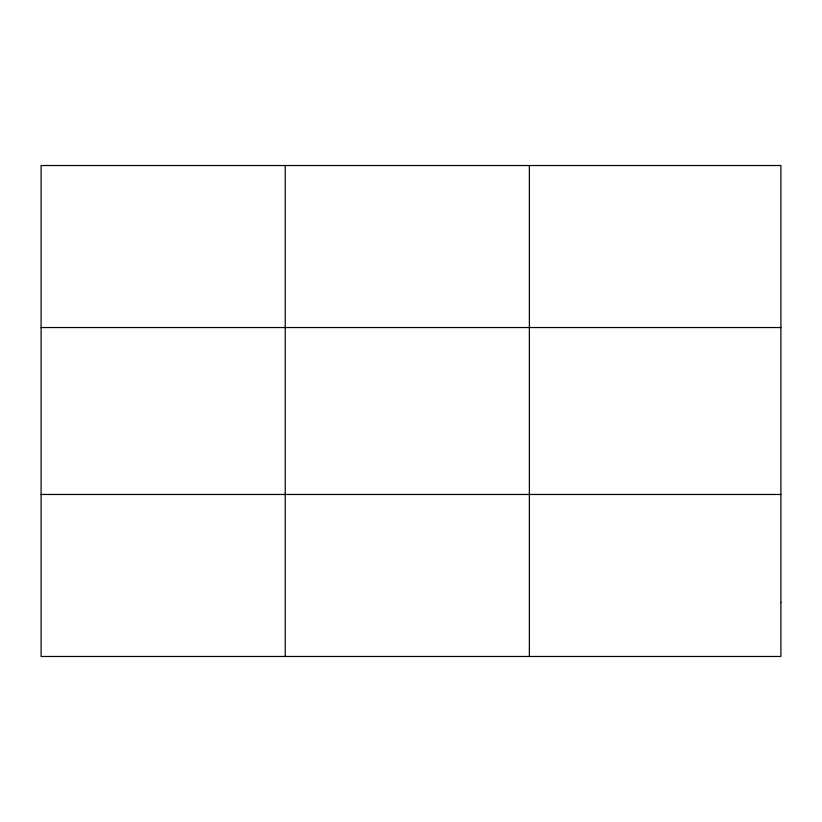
<?xml version="1.0" encoding="UTF-8"?>
<svg xmlns="http://www.w3.org/2000/svg" width="822" height="822" viewBox="0 0 822 822"><rect width="100%" height="100%" fill="white"/><g stroke="black" fill="none" stroke-linecap="round" stroke-linejoin="round"><path stroke-width="1.23" d="M285.234 656.48L285.234 165.52M529.368 656.48L529.368 165.52M41.1 327.536L780.9 327.536M41.1 494.464L780.9 494.464M780.9 602.475L780.9 656.48L41.1 656.48L41.1 165.52L780.9 165.52L780.9 602.475"/></g></svg>
